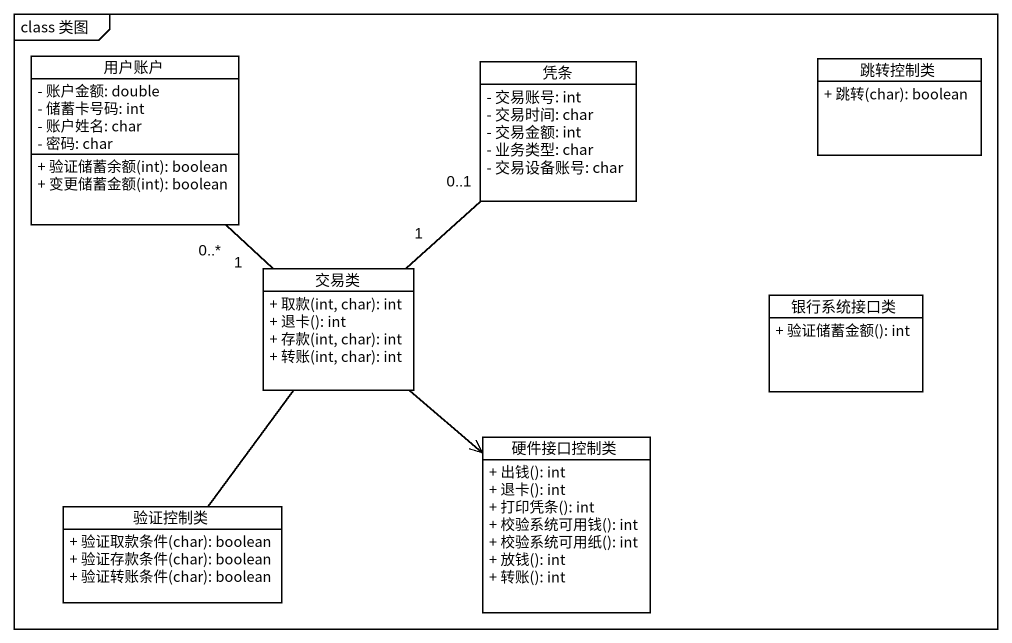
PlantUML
@startuml
mainframe class 类图
hide circle
hide empty members
skinparam classAttributeIconSize 0
class 用户账户 {
  - 账户金额: double
  - 储蓄卡号码: int
  - 账户姓名: char
  - 密码: char
  + 验证储蓄余额(int): boolean
  + 变更储蓄金额(int): boolean
}
class 凭条 {
  - 交易账号: int
  - 交易时间: char
  - 交易金额: int
  - 业务类型: char
  - 交易设备账号: char
}
class 跳转控制类 {
  + 跳转(char): boolean
}
class 交易类 {
  + 取款(int, char): int
  + 退卡(): int
  + 存款(int, char): int
  + 转账(int, char): int
}
class 银行系统接口类 {
  + 验证储蓄金额(): int
}
class 硬件接口控制类 {
  + 出钱(): int
  + 退卡(): int
  + 打印凭条(): int
  + 校验系统可用钱(): int
  + 校验系统可用纸(): int
  + 放钱(): int
  + 转账(): int
}
class 验证控制类 {
  + 验证取款条件(char): boolean
  + 验证存款条件(char): boolean
  + 验证转账条件(char): boolean
}
用户账户 "1" -- "0..*" 交易类
交易类 "1" -up- "0..1" 凭条
交易类 --> 硬件接口控制类
交易类 -- 验证控制类
@enduml
